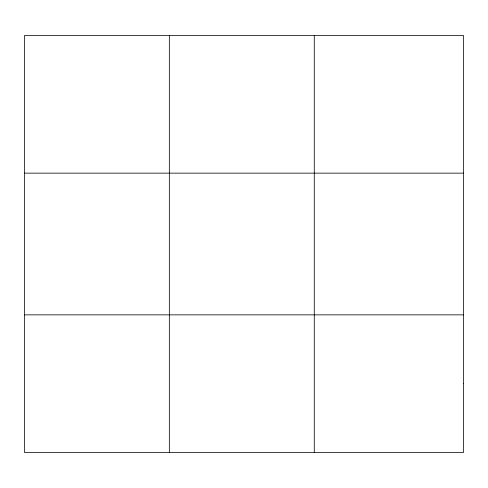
<?xml version="1.0" encoding="UTF-8"?>
<svg xmlns="http://www.w3.org/2000/svg" width="488" height="488" viewBox="0 0 488 488"><rect width="100%" height="100%" fill="white"/><g stroke="black" fill="none" stroke-linecap="round" stroke-linejoin="round"><path stroke-width="0.73" d="M169.336 35.606L169.336 452.394M314.272 35.606L314.272 452.394M24.4 173.142L463.6 173.142M24.4 314.858L463.6 314.858M463.6 383.623L463.6 452.394L24.4 452.394L24.4 35.606L463.6 35.606L463.6 383.623"/></g></svg>
